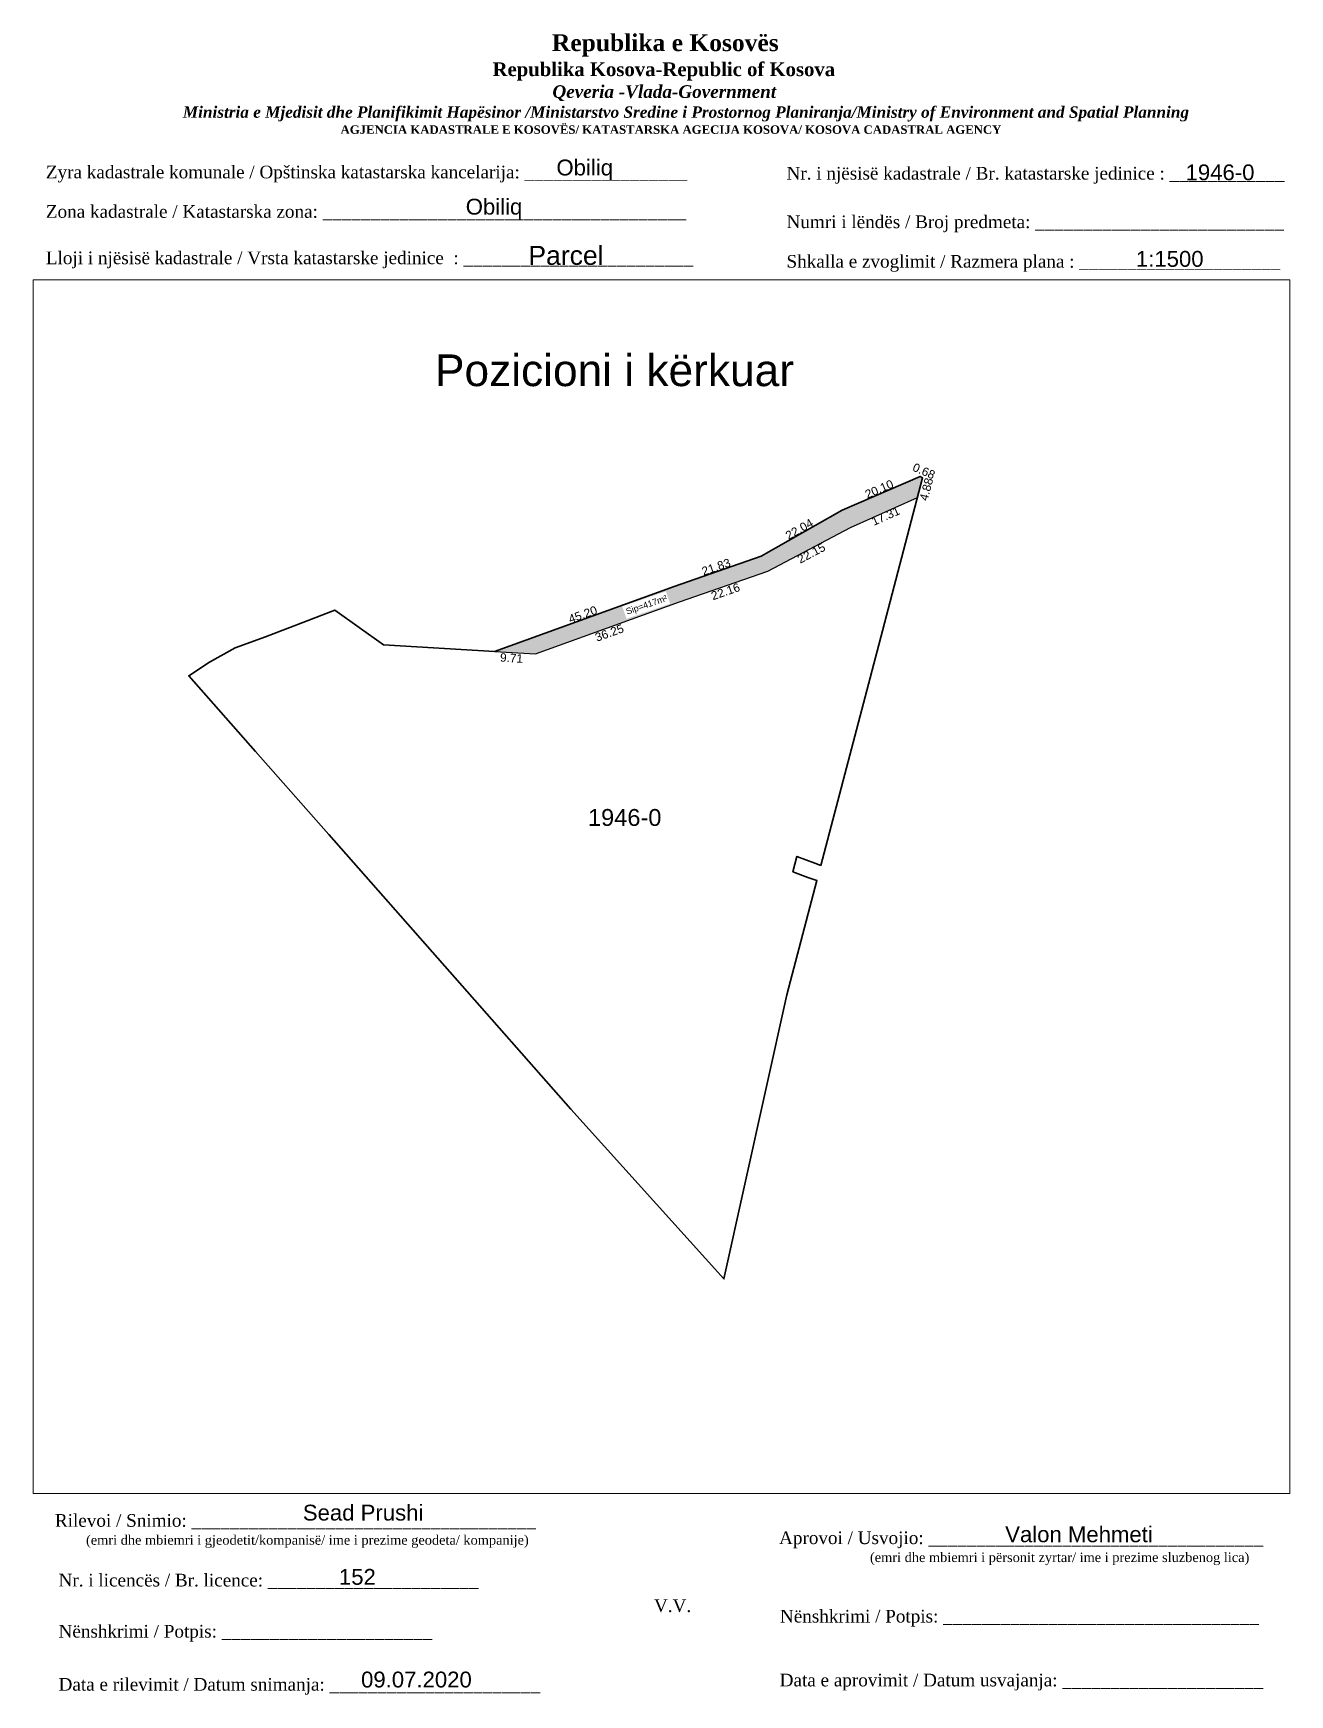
# Paper-space layout 'Layout2' of a CAD drawing. Header units: metres. Extents: x 1 to 199, y 3 to 266.
# The model-space entities are those that its viewports show. They can reach past a viewport. Long polylines and large blocks are cut down to what shows.
import ezdxf

# ---------------------------------------------------------------- set-up
doc = ezdxf.new("R2010")
doc.units = ezdxf.units.M
doc.layers.add('Korniza e jashtme', color=7, linetype='Continuous', lineweight=0)
doc.layers.add('Nr-Ri', color=1, linetype='Continuous', lineweight=0)
doc.layers.add('Parcela Baze', color=7, linetype='Continuous')
doc.styles.get("Standard").update_dxf_attribs({"font": 'arial.ttf'})
doc.dimstyles.get("Standard").update_dxf_attribs({"dimtxt": 2, "dimasz": 0.18, "dimexe": 0.18, "dimexo": 0.0625, "dimgap": 0.09, "dimtad": 1, "dimtoh": 1, "dimzin": 0, "dimdsep": 46, "dimtxsty": 'Standard', "dimcen": 0.09, "dimse1": 1, "dimse2": 1, "dimsd1": 1, "dimsd2": 1, "dimadec": 0, "dimazin": 0, "dimtfac": 1, "dimtofl": 0, "dimtmove": 0, "dimatfit": 3, "dimfxl": 1, "dimtolj": 1, "dimtzin": 0, "dimarcsym": 0})

# ---------------------------------------------------------------- blocks, each defined once
blk = doc.blocks.new('*D104')
at = {"layer": 'Defpoints', "color": 0, "transparency": 16777216}
for p in [(7509831.21, 4726951.56), (7509832.23, 4726949.64), (7509811.62, 4726941.22)]:
    blk.add_point(p, dxfattribs=at)
at = {"color": 0, "transparency": 16777216, "insert": (7509821.92, 4726945.45), "char_height": 2, "attachment_point": 5, "rotation": 27.8441}
blk.add_mtext('\\A1;22.15', dxfattribs=at)
blk = doc.blocks.new('*D105')
at = {"layer": 'Defpoints', "color": 0, "transparency": 16777216}
for p in [(7509847.03, 4726958.6), (7509847.86, 4726956.73), (7509831.21, 4726951.56)]:
    blk.add_point(p, dxfattribs=at)
at = {"color": 0, "transparency": 16777216, "insert": (7509839.5, 4726954.23), "char_height": 2, "attachment_point": 5, "rotation": 23.984}
blk.add_mtext('\\A1;17.31', dxfattribs=at)
blk = doc.blocks.new('*D106')
at = {"layer": 'Defpoints', "color": 0, "transparency": 16777216}
for p in [(7509811.62, 4726941.22), (7509790.69, 4726933.93), (7509791.48, 4726931.67)]:
    blk.add_point(p, dxfattribs=at)
at = {"color": 0, "transparency": 16777216, "insert": (7509801.58, 4726936.36), "char_height": 2, "attachment_point": 5, "rotation": 19.1923}
blk.add_mtext('\\A1;22.16', dxfattribs=at)
blk = doc.blocks.new('*D107')
at = {"layer": 'Defpoints', "color": 0, "transparency": 16777216}
for p in [(7509790.69, 4726933.93), (7509756.59, 4726921.62), (7509757.41, 4726919.37)]:
    blk.add_point(p, dxfattribs=at)
at = {"color": 0, "transparency": 16777216, "insert": (7509774.08, 4726926.57), "char_height": 2, "attachment_point": 5, "rotation": 19.848}
blk.add_mtext('\\A1;36.25', dxfattribs=at)
blk = doc.blocks.new('*D108')
at = {"layer": 'Defpoints', "color": 0, "transparency": 16777216}
for p in [(7509789.41, 4726937.54), (7509789.41, 4726937.54), (7509746.9, 4726922.19)]:
    blk.add_point(p, dxfattribs=at)
at = {"color": 0, "transparency": 16777216, "insert": (7509767.78, 4726930.91), "char_height": 2, "attachment_point": 5, "rotation": 19.8474}
blk.add_mtext('\\A1;45.20', dxfattribs=at)
blk = doc.blocks.new('*D109')
at = {"layer": 'Defpoints', "color": 0, "transparency": 16777216}
for p in [(7509810.03, 4726944.72), (7509810.03, 4726944.72), (7509789.41, 4726937.54)]:
    blk.add_point(p, dxfattribs=at)
at = {"color": 0, "transparency": 16777216, "insert": (7509799.36, 4726942.18), "char_height": 2, "attachment_point": 5, "rotation": 19.1926}
blk.add_mtext('\\A1;21.83', dxfattribs=at)
blk = doc.blocks.new('*D110')
at = {"layer": 'Defpoints', "color": 0, "transparency": 16777216}
for p in [(7509829.19, 4726955.62), (7509829.19, 4726955.62), (7509810.03, 4726944.72)]:
    blk.add_point(p, dxfattribs=at)
at = {"color": 0, "transparency": 16777216, "insert": (7509819.06, 4726951.13), "char_height": 2, "attachment_point": 5, "rotation": 29.652}
blk.add_mtext('\\A1;22.04', dxfattribs=at)
blk = doc.blocks.new('*D111')
at = {"layer": 'Defpoints', "color": 0, "transparency": 16777216}
for p in [(7509847.65, 4726963.59), (7509847.65, 4726963.59), (7509829.19, 4726955.62)]:
    blk.add_point(p, dxfattribs=at)
at = {"color": 0, "transparency": 16777216, "insert": (7509837.98, 4726960.62), "char_height": 2, "attachment_point": 5, "rotation": 23.3516}
blk.add_mtext('\\A1;20.10', dxfattribs=at)
blk = doc.blocks.new('*D102')
at = {"layer": 'Defpoints', "color": 0, "transparency": 16777216}
for p in [(7509847.65, 4726963.59), (7509848.27, 4726963.32), (7509848.44, 4726963.72)]:
    blk.add_point(p, dxfattribs=at)
at = {"color": 0, "transparency": 16777216, "insert": (7509848.57, 4726964.88), "char_height": 2, "attachment_point": 5, "rotation": 336.6796}
blk.add_mtext('\\A1;0.68', dxfattribs=at)
blk = doc.blocks.new('*D112')
at = {"layer": 'Defpoints', "color": 0, "transparency": 16777216}
for p in [(7509746.9, 4726922.19), (7509756.59, 4726921.62), (7509746.76, 4726919.74)]:
    blk.add_point(p, dxfattribs=at)
at = {"color": 0, "transparency": 16777216, "insert": (7509750.91, 4726920.61), "char_height": 2, "attachment_point": 5, "rotation": 356.6325}
blk.add_mtext('\\A1;9.71', dxfattribs=at)
blk = doc.blocks.new('*D121')
at = {"layer": 'Defpoints', "color": 0, "transparency": 16777216}
for p in [(7509848.27, 4726963.32), (7509850.84, 4726962.64), (7509847.03, 4726958.6)]:
    blk.add_point(p, dxfattribs=at)
at = {"color": 0, "transparency": 16777216, "insert": (7509849.15, 4726960.57), "char_height": 2, "attachment_point": 5, "rotation": 75.2778}
blk.add_mtext('\\A1;4.88', dxfattribs=at)

msp = doc.modelspace()

# ---------------------------------------------------------------- hatches: boundary and pattern name
h = msp.add_hatch(color=4)
h.dxf.hatch_style = 1
h.paths.add_polyline_path([(7509811.623, 4726941.217), (7509831.211, 4726951.563), (7509847.03, 4726958.601), (7509848.27, 4726963.32), (7509847.646, 4726963.589), (7509829.188, 4726955.62), (7509810.034, 4726944.716), (7509789.413, 4726937.538), (7509746.901, 4726922.193), (7509756.594, 4726921.623), (7509790.692, 4726933.931)])
h.paths.add_polyline_path([(7509778.135, 4726929.915), (7509788.48, 4726933.477), (7509787.474, 4726936.4), (7509777.128, 4726932.838)], flags=16)

# ---------------------------------------------------------------- linework, layer by layer
at = {"color": 1, "flags": 128}
msp.add_lwpolyline([(7509831.211, 4726951.563), (7509847.03, 4726958.601), (7509848.27, 4726963.32), (7509847.646, 4726963.589), (7509829.188, 4726955.62), (7509810.034, 4726944.716), (7509789.413, 4726937.538), (7509746.901, 4726922.193), (7509756.594, 4726921.623), (7509790.692, 4726933.931), (7509811.623, 4726941.217)], close=True, dxfattribs=at)
at = {"flags": 128}
msp.add_lwpolyline([(7509847.646, 4726963.589), (7509829.188, 4726955.62), (7509810.034, 4726944.716)], dxfattribs=at)
at = {"layer": 'Parcela Baze', "lineweight": 30}
msp.add_lwpolyline([(7509824.14, 4726871.49), (7509837.87, 4726923.74), (7509848.27, 4726963.32), (7509847.646, 4726963.589), (7509829.188, 4726955.62), (7509810.034, 4726944.716), (7509789.413, 4726937.538), (7509746.901, 4726922.193), (7509720.61, 4726923.74), (7509709.037, 4726931.948), (7509701.455, 4726929.032), (7509692.613, 4726925.632), (7509685.454, 4726923.045), (7509679.377, 4726919.616), (7509674.475, 4726916.425), (7509690.276, 4726898.509), (7509705.199, 4726881.589), (7509707.65, 4726878.81), (7509764.96, 4726813.74), (7509801.19, 4726773.58), (7509816.09, 4726840.83), (7509823.21, 4726867.92), (7509821.051, 4726868.672), (7509817.541, 4726869.982), (7509818.502, 4726873.644), (7509822.725, 4726872.005)], close=True, dxfattribs=at)

# ---------------------------------------------------------------- texts
at = {"insert": (7509777.815, 4726932.285), "char_height": 1.5, "attachment_point": 1, "rotation": 19}
msp.add_mtext_dynamic_manual_height_columns('Sip=417m²', width=10.32557, gutter_width=1, heights=[0], dxfattribs=at)
at = {"layer": 'Nr-Ri', "color": 0, "insert": (7509769.006, 4726884.857), "char_height": 4, "attachment_point": 1}
msp.add_mtext_dynamic_manual_height_columns('1946-0', width=9.55635, gutter_width=1, heights=[0], dxfattribs=at)

# ---------------------------------------------------------------- dimensions: what is measured, and where the dimension line sits
for p1, p2, distance, picture, middle in [((7509829.188, 4726955.62), (7509847.646, 4726963.589), 0, '*D111', (7509837.977, 4726960.625)), ((7509810.034, 4726944.716), (7509829.188, 4726955.62), 0, '*D110', (7509819.061, 4726951.134)), ((7509831.211, 4726951.563), (7509847.03, 4726958.601), -2.045, '*D105', (7509839.5, 4726954.23)), ((7509811.623, 4726941.217), (7509831.211, 4726951.563), -2.18, '*D104', (7509821.916, 4726945.445)), ((7509789.413, 4726937.538), (7509810.034, 4726944.716), 0, '*D109', (7509799.358, 4726942.177)), ((7509811.623, 4726941.217), (7509790.692, 4726933.931), 2.396, '*D106', (7509801.58, 4726936.361)), ((7509746.901, 4726922.193), (7509789.413, 4726937.538), 0, '*D108', (7509767.78, 4726930.911)), ((7509790.692, 4726933.931), (7509756.594, 4726921.623), 2.396, '*D107', (7509774.079, 4726926.569))]:
    dim = msp.add_aligned_dim(p1=p1, p2=p2, distance=distance, dimstyle='Standard')
    dim.commit()
    dim.dimension.update_dxf_attribs({"geometry": picture, "text_midpoint": middle})
for base, p1, p2, angle, picture, middle in [((7509848.444, 4726963.723), (7509847.646, 4726963.589), (7509848.27, 4726963.32), 336.67962, '*D102', (7509848.132, 4726963.858)), ((7509850.842, 4726962.644), (7509847.03, 4726958.601), (7509848.27, 4726963.32), 75.27782, '*D121', (7509850.222, 4726960.285)), ((7509746.757, 4726919.744), (7509756.594, 4726921.623), (7509746.901, 4726922.193), 176.63252, '*D112', (7509750.849, 4726919.503))]:
    dim = msp.add_linear_dim(base=base, p1=p1, p2=p2, angle=angle, dimstyle='Standard')
    dim.commit()
    dim.dimension.update_dxf_attribs({"geometry": picture, "text_midpoint": middle, "dimtype": 161})

psp = doc.layouts.new('Layout2')

# ---------------------------------------------------------------- texts
for s, insert, char_height, width, attachment_point in [('\\pi77.297;{\\fBook Antiqua|b1|i0|c0|p18;\\H1.333x;Republika e Kosovës\\fTimes New Roman|b1|i0|c0|p18;\\P\\pi67.927;\\fBook Antiqua|b1|i0|c0|p18;\\H0.8125x;Republika Kosova-Republic of Kosova\\fTimes New Roman|b1|i0|c0|p18;\\P\\pi77.378;\\fBook Antiqua|b1|i1|c0|p18;\\H0.9233x;Qeveria -Vlada-Government \\P\\pi13.032,l6,t23.033;\\fTimes New Roman|b1|i1|c0|p18;\\H0.9x;Ministria e Mjedisit dhe Planifikimit Hapësinor /Ministarstvo Sredine i Prostornog Planiranja/Ministry of Environment and Spatial Planning\\P\\pi43.931,l0,tz;\\fBook Antiqua|b1|i0|c0|p18;\\H0.7406x;AGJENCIA KADASTRALE E KOSOVËS/ KATASTARSKA AGECIJA KOSOVA/ KOSOVA CADASTRAL AGENCY}', (5.33, 265.37), 2, 191.8237, 1), ('{\\fTimes New Roman|b0|i0|c0|p18;Zyra kadastrale komunale / Opštinska katastarska kancelarija: _________________}', (2.74, 244.62), 2, 100.6873, 1), ('Obiliq', (87.81, 243.95), 2.5, 9.9735, 5), ('{\\fTimes New Roman|b0|i0|c0|p18;Nr. i njësisë kadastrale / Br. katastarske jedinice : ____________}', (119.67, 244.42), 2, 79.9484, 1), ('1946-0', (188.11, 243.55), 2.5, 9.6047, 5), ('Obiliq', (73.49, 237.77), 2.5, 41.1507, 5), ('{\\fTimes New Roman|b0|i0|c0|p18;Zona kadastrale / Katastarska zona: ______________________________________}', (2.74, 238.39), 2, 100.6873, 1), ('{\\fTimes New Roman|b0|i0|c0|p18;Numri i lëndës / Broj predmeta: __________________________}', (119.67, 236.76), 2, 79.9484, 1), ('{\\fTimes New Roman|b0|i0|c0|p18;Lloji i njësisë kadastrale / Vrsta katastarske jedinice  : ________________________}', (2.74, 231.07), 2, 100.6873, 1), ('{\\fArial|b0|i0|c0|p34;Parcel}', (84.85, 230.44), 3, 11.2939, 5), ('1:1500', (180.17, 229.89), 2.5, 10.1784, 5), ('{\\fTimes New Roman|b0|i0|c0|p18;Shkalla e zvoglimit / Razmera plana : _____________________}', (119.67, 230.52), 2, 79.9484, 1), ('{\\fTimes New Roman|b0|i0|c0|p18;Rilevoi / Snimio: ____________________________________\\P     \\H0.75x;(emri dhe mbiemri i gjeodetit/kompanisë/ ime i prezime geodeta/ kompanije)}', (42.14, 29.09), 2, 74.7958, 5), ('Sead Prushi', (52.82, 31.97), 2.5, 27.1816, 5), ('{\\fTimes New Roman|b0|i0|c0|p18; Aprovoi / Usvojio: ___________________________________\\P                    \\H0.75x;(emri dhe mbiemri i përsonit zyrtar/ ime i prezime sluzbenog lica)}', (117.74, 29.02), 2, 83.344, 1), ('Valon Mehmeti', (165.84, 28.55), 2.5, 27.1816, 5), ('{\\fTimes New Roman|b0|i0|c0|p18;Nr. i licencës / Br. licence: ______________________\\P                                }', (4.74, 22.33), 2, 83.344, 1), ('152', (51.92, 21.83), 2.5, 5.3971, 5), ('{\\fTimes New Roman|b0|i0|c0|p18;V.V.                                 }', (101.68, 17.28), 2, 5.7076, 5), ('{\\fTimes New Roman|b0|i0|c0|p18; Nënshkrimi / Potpis: _________________________________}', (117.88, 16.64), 2, 83.344, 1), ('{\\fTimes New Roman|b0|i0|c0|p18;Nënshkrimi / Potpis: ______________________\\P                                 }', (4.74, 14.26), 2, 83.344, 1), ('{\\fTimes New Roman|b0|i0|c0|p18;Data e rilevimit / Datum snimanja: ______________________\\P                                 }', (4.74, 5.88), 2, 83.344, 1), ('09.07.2020', (61.24, 5.62), 2.5, 21.186, 5), ('{\\fTimes New Roman|b0|i0|c0|p18; Data e aprovimit / Datum usvajanja: _____________________}', (117.83, 6.56), 2, 83.344, 1)]:
    psp.add_mtext(s, dxfattribs=dict(insert=insert, char_height=char_height, width=width, attachment_point=attachment_point))
at = {"insert": (64.17, 214.82), "char_height": 5, "attachment_point": 1}
psp.add_mtext_dynamic_manual_height_columns('Pozicioni i kërkuar', width=61.3152, gutter_width=1, heights=[0], dxfattribs=at)

# ---------------------------------------------------------------- viewports
at = {"layer": 'Korniza e jashtme', "view_target_point": (370776.427, 310629.57)}
psp.add_viewport(center=(99.93, 130.79), size=(198.38, 191.6097), view_center_point=(7139009.991, 4416236.88), view_height=287.44327, dxfattribs=at)

doc.saveas('drawing.dxf')
